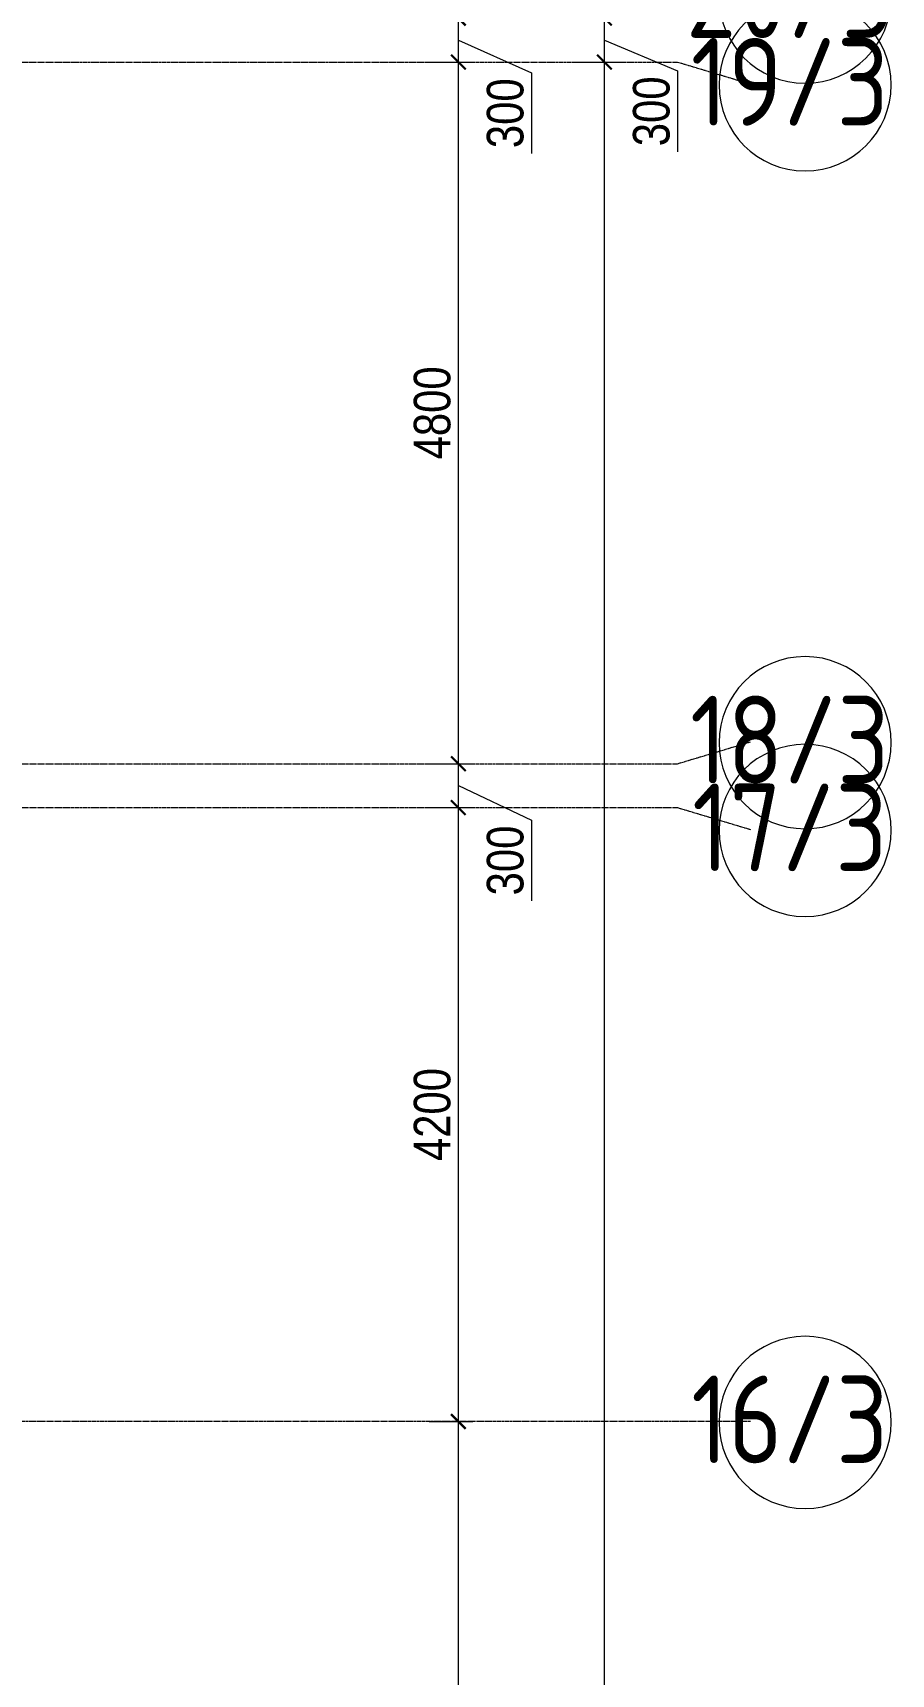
# Model space of a CAD drawing. Header units: millimetres. Extents: x -231292 to 573618, y -153144 to 564035.
# Drawn here: x 123881 to 129756, y 71201 to 82430 of the extents above; entities that cross this region are included whole.
import ezdxf
from ezdxf.enums import TextEntityAlignment as Align

# ---------------------------------------------------------------- set-up
doc = ezdxf.new("R2010")
doc.units = ezdxf.units.MM
doc.linetypes.add('CENTER2', pattern=[28.575, 19.05, -3.175, 3.175, -3.175])
doc.layers.get('0').update_dxf_attribs({"color": 250})
doc.layers.get('Defpoints').update_dxf_attribs({"color": 250})
doc.layers.add('РД_Оси_100', color=250, linetype='Continuous', lineweight=0)
doc.layers.add('РД_Оси_размер', color=250, linetype='Continuous', lineweight=0)
doc.styles.add('style1', font='ARIALN.TTF')
doc.styles.add('ккк', font='isocpeur.ttf', dxfattribs={"width": 0.85, "oblique": 15})
doc.dimstyles.new('Dim100_ареал', dxfattribs={"dimscale": 100, "dimtxt": 2.5, "dimasz": 1, "dimexe": 1, "dimexo": 1, "dimgap": 0.5, "dimtad": 1, "dimzin": 12, "dimdsep": 46, "dimtxsty": 'style1', "dimblk": 'ARCHTICK', "dimcen": 1, "dimdle": 1, "dimclrd": 256, "dimclre": 256, "dimaunit": 1, "dimadec": 0, "dimazin": 3, "dimtfac": 1, "dimtmove": 1, "dimatfit": 3, "dimldrblk": 'OPEN30', "dimfxl": 2, "dimfxlon": 1, "dimtolj": 1, "dimtzin": 0, "dimlwd": 9, "dimlwe": 9, "dimarcsym": 0})

# ---------------------------------------------------------------- blocks, each defined once
blk = doc.blocks.new('A-iden')
at = {"linetype": 'Continuous', "lineweight": 5}
blk.add_circle((-0.73, -4.06), 5.89, dxfattribs=at)
at = {"color": 0, "linetype": 'Continuous', "lineweight": 20, "style": 'ккк', "width": 0.85}
blk.add_attdef('ID', text='', height=6, dxfattribs=at).set_placement((0.31, -3.85), align=Align.MIDDLE_CENTER)
blk = doc.blocks.new('_ArchTick')
at = {"color": 0, "linetype": 'ByBlock', "const_width": 0.15}
blk.add_lwpolyline([(-0.5, -0.5), (0.5, 0.5)], dxfattribs=at)
blk = doc.blocks.new('*D1614')
at = {"layer": 'Defpoints', "color": 0, "transparency": 16777216}
for p in [(116910, 69000), (118910, 69000), (116910, 0)]:
    blk.add_point(p, dxfattribs=at)
at = {"layer": 'РД_Оси_размер', "lineweight": 9, "transparency": 16777216}
for p, q in [((118910, -100), (118910, 69100)), ((118710, 69000), (119010, 69000)), ((118710, 0), (119010, 0))]:
    blk.add_line(p, q, dxfattribs=at)
at = {"layer": 'РД_Оси_размер', "lineweight": 9, "transparency": 16777216, "xscale": 100, "yscale": 100, "zscale": 100}
for p, rotation in [((118910, 69000), 90), ((118910, 0), 270)]:
    blk.add_blockref('_ArchTick', p, dxfattribs=dict(at, rotation=rotation))
at = {"layer": 'РД_Оси_размер', "color": 0, "transparency": 16777216, "insert": (118732, 34500), "char_height": 250, "attachment_point": 5, "rotation": 90, "style": 'style1'}
blk.add_mtext('\\A1;69000', dxfattribs=at)
blk = doc.blocks.new('_Open30')
at = {"color": 0, "linetype": 'ByBlock', "lineweight": -2}
for p, q in [((-1, 0.27), (0, 0)), ((0, 0), (-1, -0.27)), ((0, 0), (-1, 0))]:
    blk.add_line(p, q, dxfattribs=at)
blk = doc.blocks.new('*D1615')
at = {"layer": 'Defpoints', "color": 0, "transparency": 16777216}
for p in [(116910, 69300), (118910, 69300), (116910, 69000)]:
    blk.add_point(p, dxfattribs=at)
at = {"layer": 'РД_Оси_размер', "lineweight": 9, "transparency": 16777216}
for p, q in [((118910, 68900), (118910, 69400)), ((118710, 69300), (119010, 69300)), ((118910, 69150), (119410, 68939)), ((118710, 69000), (119010, 69000)), ((119410, 68939), (119410, 68387))]:
    blk.add_line(p, q, dxfattribs=at)
at = {"layer": 'РД_Оси_размер', "lineweight": 9, "transparency": 16777216, "xscale": 100, "yscale": 100, "zscale": 100}
for p, rotation in [((118910, 69300), 90), ((118910, 69000), 270)]:
    blk.add_blockref('_ArchTick', p, dxfattribs=dict(at, rotation=rotation))
at = {"layer": 'РД_Оси_размер', "color": 0, "transparency": 16777216, "insert": (119232, 68663), "char_height": 250, "attachment_point": 5, "rotation": 90, "style": 'style1'}
blk.add_mtext('\\A1;300', dxfattribs=at)
blk = doc.blocks.new('*D1438')
at = {"layer": 'Defpoints', "color": 0, "transparency": 16777216}
for p in [(116910, 59700), (117910, 59700), (116910, 54600)]:
    blk.add_point(p, dxfattribs=at)
at = {"layer": 'РД_Оси_размер', "lineweight": 9, "transparency": 16777216}
for p, q in [((117910, 54500), (117910, 59800)), ((117710, 59700), (118010, 59700)), ((117710, 54600), (118010, 54600))]:
    blk.add_line(p, q, dxfattribs=at)
at = {"layer": 'РД_Оси_размер', "lineweight": 9, "transparency": 16777216, "xscale": 100, "yscale": 100, "zscale": 100}
for p, rotation in [((117910, 59700), 90), ((117910, 54600), 270)]:
    blk.add_blockref('_ArchTick', p, dxfattribs=dict(at, rotation=rotation))
at = {"layer": 'РД_Оси_размер', "color": 0, "transparency": 16777216, "insert": (117732, 57150), "char_height": 250, "attachment_point": 5, "rotation": 90, "style": 'style1'}
blk.add_mtext('\\A1;5100', dxfattribs=at)
blk = doc.blocks.new('*D1439')
at = {"layer": 'Defpoints', "color": 0, "transparency": 16777216}
for p in [(116910, 63900), (117910, 63900), (116910, 59700)]:
    blk.add_point(p, dxfattribs=at)
at = {"layer": 'РД_Оси_размер', "lineweight": 9, "transparency": 16777216}
for p, q in [((117710, 63900), (118010, 63900)), ((117910, 59600), (117910, 64000)), ((117710, 59700), (118010, 59700))]:
    blk.add_line(p, q, dxfattribs=at)
at = {"layer": 'РД_Оси_размер', "lineweight": 9, "transparency": 16777216, "xscale": 100, "yscale": 100, "zscale": 100}
for p, rotation in [((117910, 63900), 90), ((117910, 59700), 270)]:
    blk.add_blockref('_ArchTick', p, dxfattribs=dict(at, rotation=rotation))
at = {"layer": 'РД_Оси_размер', "color": 0, "transparency": 16777216, "insert": (117732, 61800), "char_height": 250, "attachment_point": 5, "rotation": 90, "style": 'style1'}
blk.add_mtext('\\A1;4200', dxfattribs=at)
blk = doc.blocks.new('*D1440')
at = {"layer": 'Defpoints', "color": 0, "transparency": 16777216}
for p in [(116910, 64200), (117910, 64200), (116910, 63900)]:
    blk.add_point(p, dxfattribs=at)
at = {"layer": 'РД_Оси_размер', "lineweight": 9, "transparency": 16777216}
for p, q in [((117910, 63800), (117910, 64300)), ((117710, 64200), (118010, 64200)), ((117910, 64050), (118410, 63814)), ((117710, 63900), (118010, 63900)), ((118410, 63814), (118410, 63262))]:
    blk.add_line(p, q, dxfattribs=at)
at = {"layer": 'РД_Оси_размер', "lineweight": 9, "transparency": 16777216, "xscale": 100, "yscale": 100, "zscale": 100}
for p, rotation in [((117910, 64200), 90), ((117910, 63900), 270)]:
    blk.add_blockref('_ArchTick', p, dxfattribs=dict(at, rotation=rotation))
at = {"layer": 'РД_Оси_размер', "color": 0, "transparency": 16777216, "insert": (118232, 63538), "char_height": 250, "attachment_point": 5, "rotation": 90, "style": 'style1'}
blk.add_mtext('\\A1;300', dxfattribs=at)
blk = doc.blocks.new('*D1441')
at = {"layer": 'Defpoints', "color": 0, "transparency": 16777216}
for p in [(116910, 69000), (117910, 69000), (116910, 64200)]:
    blk.add_point(p, dxfattribs=at)
at = {"layer": 'РД_Оси_размер', "lineweight": 9, "transparency": 16777216}
for p, q in [((117910, 64100), (117910, 69100)), ((117710, 69000), (118010, 69000)), ((117710, 64200), (118010, 64200))]:
    blk.add_line(p, q, dxfattribs=at)
at = {"layer": 'РД_Оси_размер', "lineweight": 9, "transparency": 16777216, "xscale": 100, "yscale": 100, "zscale": 100}
for p, rotation in [((117910, 69000), 90), ((117910, 64200), 270)]:
    blk.add_blockref('_ArchTick', p, dxfattribs=dict(at, rotation=rotation))
at = {"layer": 'РД_Оси_размер', "color": 0, "transparency": 16777216, "insert": (117732, 66600), "char_height": 250, "attachment_point": 5, "rotation": 90, "style": 'style1'}
blk.add_mtext('\\A1;4800', dxfattribs=at)
blk = doc.blocks.new('*D1442')
at = {"layer": 'Defpoints', "color": 0, "transparency": 16777216}
for p in [(116910, 69300), (117910, 69300), (116910, 69000)]:
    blk.add_point(p, dxfattribs=at)
at = {"layer": 'РД_Оси_размер', "lineweight": 9, "transparency": 16777216}
for p, q in [((117910, 68900), (117910, 69400)), ((117710, 69300), (118010, 69300)), ((117910, 69150), (118410, 68926)), ((117710, 69000), (118010, 69000)), ((118410, 68926), (118410, 68374))]:
    blk.add_line(p, q, dxfattribs=at)
at = {"layer": 'РД_Оси_размер', "lineweight": 9, "transparency": 16777216, "xscale": 100, "yscale": 100, "zscale": 100}
for p, rotation in [((117910, 69300), 90), ((117910, 69000), 270)]:
    blk.add_blockref('_ArchTick', p, dxfattribs=dict(at, rotation=rotation))
at = {"layer": 'РД_Оси_размер', "color": 0, "transparency": 16777216, "insert": (118232, 68650), "char_height": 250, "attachment_point": 5, "rotation": 90, "style": 'style1'}
blk.add_mtext('\\A1;300', dxfattribs=at)
blk = doc.blocks.new('СОШ_2200_АР_ОСИ_М100_28.05.24')
at = {"layer": 'РД_Оси_100', "linetype": 'CENTER2'}
for p, q in [((90799.446, 69000), (117755, 69000)), ((119910, 59700), (94200, 59700))]:
    blk.add_line(p, q, dxfattribs=at)
for points in [[(94200, 69000), (119410, 69000), (119910, 68850)], [(94200, 64200), (119410, 64200), (119910, 64350)], [(94200, 63900), (119410, 63900), (119910, 63750)]]:
    blk.add_lwpolyline(points, dxfattribs=at)
at = {"layer": 'РД_Оси_100', "color": 0}
ref = blk.add_blockref('A-iden', (120210, 69850), dxfattribs=dict(at, xscale=-100, yscale=100, zscale=100))
ref.add_attrib('ID', '20/3', dxfattribs={"layer": '0', "color": 0, "linetype": 'Continuous', "lineweight": 20, "height": 600, "style": 'ккк', "width": 0.85}).set_placement((120178.57, 69464.738), align=Align.MIDDLE_CENTER)
ref = blk.add_blockref('A-iden', (120210, 69250), dxfattribs=dict(at, xscale=-100, yscale=100, zscale=100))
ref.add_attrib('ID', '19/3', dxfattribs={"layer": '0', "color": 0, "linetype": 'Continuous', "lineweight": 20, "height": 600, "style": 'ккк', "width": 0.85}).set_placement((120178.57, 68864.738), align=Align.MIDDLE_CENTER)
ref = blk.add_blockref('A-iden', (120210, 64750), dxfattribs=dict(at, xscale=-100, yscale=100, zscale=100))
ref.add_attrib('ID', '18/3', dxfattribs={"layer": '0', "color": 0, "linetype": 'Continuous', "lineweight": 20, "height": 600, "style": 'ккк', "width": 0.85}).set_placement((120178.57, 64364.738), align=Align.MIDDLE_CENTER)
ref = blk.add_blockref('A-iden', (120210, 64150), dxfattribs=dict(at, xscale=-100, yscale=100, zscale=100))
ref.add_attrib('ID', '17/3', dxfattribs={"layer": '0', "color": 0, "linetype": 'Continuous', "lineweight": 20, "height": 600, "style": 'ккк', "width": 0.85}).set_placement((120178.57, 63764.738), align=Align.MIDDLE_CENTER)
ref = blk.add_blockref('A-iden', (120210, 60100), dxfattribs=dict(at, xscale=-100, yscale=100, zscale=100))
ref.add_attrib('ID', '16/3', dxfattribs={"layer": '0', "color": 0, "linetype": 'Continuous', "lineweight": 20, "height": 600, "style": 'ккк', "width": 0.85}).set_placement((120178.57, 59714.738), align=Align.MIDDLE_CENTER)
at = {"layer": 'РД_Оси_размер'}
for base, p1, p2, picture, middle in [((118910, 69300), (116910, 69000), (116910, 69300), '*D1615', (119410, 68889.275)), ((117910, 69300), (116910, 69000), (116910, 69300), '*D1442', (118410, 68876.088)), ((117910, 64200), (116910, 63900), (116910, 64200), '*D1440', (118410, 63764.388))]:
    dim = blk.add_linear_dim(base=base, p1=p1, p2=p2, angle=90, dimstyle='Dim100_ареал', dxfattribs=at)
    dim.commit()
    dim.dimension.update_dxf_attribs({"geometry": picture, "text_midpoint": middle, "dimtype": 160})
for base, p1, p2, picture, middle in [((118910, 69000), (116910, 0), (116910, 69000), '*D1614', (118732.357, 34500)), ((117910, 69000), (116910, 64200), (116910, 69000), '*D1441', (117732.357, 66600)), ((117910, 63900), (116910, 59700), (116910, 63900), '*D1439', (117732.357, 61800)), ((117910, 59700), (116910, 54600), (116910, 59700), '*D1438', (117732.357, 57150))]:
    dim = blk.add_linear_dim(base=base, p1=p1, p2=p2, angle=90, dimstyle='Dim100_ареал', dxfattribs=at)
    dim.commit()
    dim.dimension.update_dxf_attribs({"geometry": picture, "text_midpoint": middle})

msp = doc.modelspace()

# ---------------------------------------------------------------- block references
at = {"layer": 'РД_Оси_100'}
msp.add_blockref('СОШ_2200_АР_ОСИ_М100_28.05.24', (8883.403, 13229.686), dxfattribs=at)

doc.saveas('drawing.dxf')
